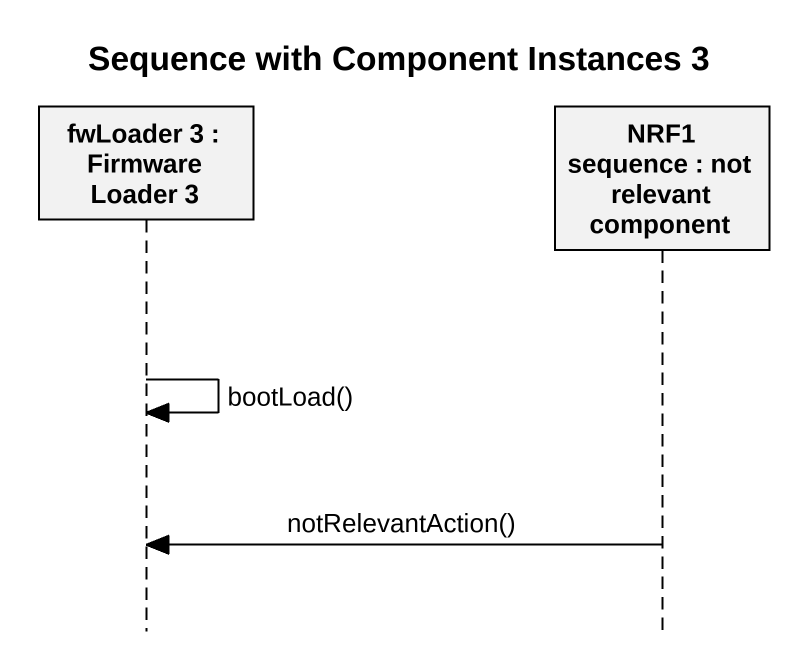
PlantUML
@startuml
title Sequence with Component Instances 3
hide footbox
participant "fwLoader 3 : Firmware Loader 3" as fwLoader_3
participant "NRF1 sequence : not relevant component" as NRF1_sequence

fwLoader_3 -> fwLoader_3 : bootLoad()
NRF1_sequence -> fwLoader_3 : notRelevantAction()
@enduml
